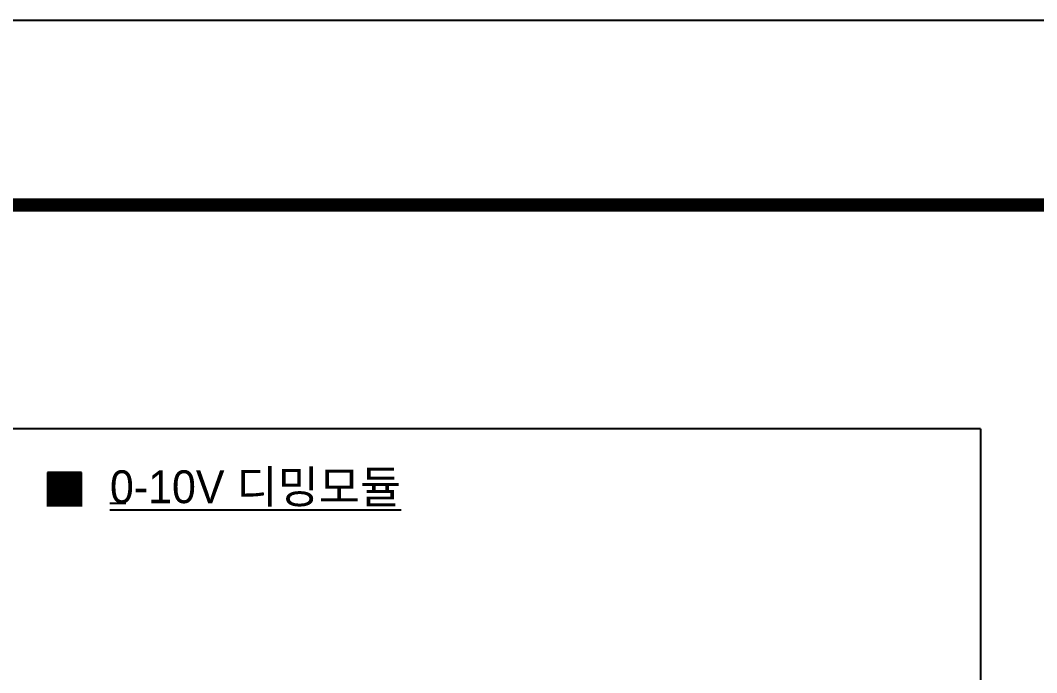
# Model space of a CAD drawing. Header units: millimetres. Extents: x 1282755 to 1285234, y -1758265 to -1757672.
# Drawn here: x 1284795.5 to 1284947, y -1757769.4 to -1757672.3 of the extents above; entities that cross this region are included whole.
import ezdxf

# ---------------------------------------------------------------- set-up
doc = ezdxf.new("R2010")
doc.units = ezdxf.units.MM
for name, color, linetype in [('dimming', 7, 'Continuous'), ('e-sheet', 13, 'Continuous'), ('MR', 7, 'Continuous'), ('SHEET$0$BDR', 4, 'Continuous'), ('SHEET$0$sheet', 3, 'Continuous')]:
    doc.layers.add(name, color=color, linetype=linetype)
doc.styles.add('Du', font='', dxfattribs={"width": 0.8})
doc.styles.get('Du').set_extended_font_data('Dotum')

# ---------------------------------------------------------------- blocks, each defined once
blk = doc.blocks.new('SHEET$0$zw$653F')
at = {"layer": 'Defpoints', "color": 0}
blk.add_lwpolyline([(826.33, 0), (0, 0), (0, -593.1), (826.33, -593.1)], close=True, dxfattribs=at)
at = {"layer": 'SHEET$0$sheet', "const_width": 2}
blk.add_lwpolyline([(27.5, -27.5), (813.83, -27.5), (813.83, -579), (27.5, -579)], close=True, dxfattribs=at)
blk = doc.blocks.new('SHEET$0$미소건축시트')
blk.add_blockref('SHEET$0$zw$653F', (0, 593.1))
blk = doc.blocks.new('SHEET')
at = {"layer": 'SHEET$0$BDR', "xscale": 100, "yscale": 100, "zscale": 100}
blk.add_blockref('SHEET$0$미소건축시트', (1200122, -1758265), dxfattribs=at)

msp = doc.modelspace()

# ---------------------------------------------------------------- linework, layer by layer
at = {"layer": 'dimming', "color": 7}
for p, q in [((1284804.66, -1757739.6), (1284799.58, -1757739.6)), ((1284799.58, -1757739.6), (1284799.58, -1757744.67)), ((1284799.6, -1757744.67), (1284799.6, -1757739.6)), ((1284799.63, -1757744.67), (1284799.63, -1757739.6)), ((1284799.65, -1757744.67), (1284799.65, -1757739.6)), ((1284799.67, -1757744.67), (1284799.67, -1757739.6)), ((1284799.69, -1757744.67), (1284799.69, -1757739.6)), ((1284799.71, -1757744.67), (1284799.71, -1757739.6)), ((1284799.74, -1757744.67), (1284799.74, -1757739.6)), ((1284799.76, -1757744.67), (1284799.76, -1757739.6)), ((1284799.78, -1757744.67), (1284799.78, -1757739.6)), ((1284799.8, -1757744.67), (1284799.8, -1757739.6)), ((1284799.82, -1757744.67), (1284799.82, -1757739.6)), ((1284799.85, -1757744.67), (1284799.85, -1757739.6)), ((1284799.87, -1757744.67), (1284799.87, -1757739.6)), ((1284799.89, -1757744.67), (1284799.89, -1757739.6)), ((1284799.91, -1757744.67), (1284799.91, -1757739.6)), ((1284799.93, -1757744.67), (1284799.93, -1757739.6)), ((1284799.96, -1757744.67), (1284799.96, -1757739.6)), ((1284799.98, -1757744.67), (1284799.98, -1757739.6)), ((1284800, -1757744.67), (1284800, -1757739.6)), ((1284800.02, -1757744.67), (1284800.02, -1757739.6)), ((1284800.04, -1757744.67), (1284800.04, -1757739.6)), ((1284800.07, -1757744.67), (1284800.07, -1757739.6)), ((1284800.09, -1757744.67), (1284800.09, -1757739.6)), ((1284800.11, -1757744.67), (1284800.11, -1757739.6)), ((1284800.13, -1757744.67), (1284800.13, -1757739.6)), ((1284800.16, -1757744.67), (1284800.16, -1757739.6)), ((1284800.18, -1757744.67), (1284800.18, -1757739.6)), ((1284800.2, -1757744.67), (1284800.2, -1757739.6)), ((1284800.22, -1757744.67), (1284800.22, -1757739.6)), ((1284800.24, -1757744.67), (1284800.24, -1757739.6)), ((1284800.27, -1757744.67), (1284800.27, -1757739.6)), ((1284800.29, -1757744.67), (1284800.29, -1757739.6)), ((1284800.31, -1757744.67), (1284800.31, -1757739.6)), ((1284800.33, -1757744.67), (1284800.33, -1757739.6)), ((1284800.35, -1757744.67), (1284800.35, -1757739.6)), ((1284800.38, -1757744.67), (1284800.38, -1757739.6)), ((1284800.4, -1757744.67), (1284800.4, -1757739.6)), ((1284800.42, -1757744.67), (1284800.42, -1757739.6)), ((1284800.44, -1757744.67), (1284800.44, -1757739.6)), ((1284800.46, -1757744.67), (1284800.46, -1757739.6)), ((1284800.49, -1757744.67), (1284800.49, -1757739.6)), ((1284800.51, -1757744.67), (1284800.51, -1757739.6)), ((1284800.53, -1757744.67), (1284800.53, -1757739.6)), ((1284800.55, -1757744.67), (1284800.55, -1757739.6)), ((1284800.57, -1757744.67), (1284800.57, -1757739.6)), ((1284800.6, -1757744.67), (1284800.6, -1757739.6)), ((1284800.62, -1757744.67), (1284800.62, -1757739.6)), ((1284800.64, -1757744.67), (1284800.64, -1757739.6)), ((1284800.66, -1757744.67), (1284800.66, -1757739.6)), ((1284800.69, -1757744.67), (1284800.69, -1757739.6)), ((1284800.71, -1757744.67), (1284800.71, -1757739.6)), ((1284800.73, -1757744.67), (1284800.73, -1757739.6)), ((1284800.75, -1757744.67), (1284800.75, -1757739.6)), ((1284800.77, -1757744.67), (1284800.77, -1757739.6)), ((1284800.8, -1757744.67), (1284800.8, -1757739.6)), ((1284800.82, -1757744.67), (1284800.82, -1757739.6)), ((1284800.84, -1757744.67), (1284800.84, -1757739.6)), ((1284800.86, -1757744.67), (1284800.86, -1757739.6)), ((1284800.88, -1757744.67), (1284800.88, -1757739.6)), ((1284800.91, -1757744.67), (1284800.91, -1757739.6)), ((1284800.93, -1757744.67), (1284800.93, -1757739.6)), ((1284800.95, -1757744.67), (1284800.95, -1757739.6)), ((1284800.97, -1757744.67), (1284800.97, -1757739.6)), ((1284800.99, -1757744.67), (1284800.99, -1757739.6)), ((1284801.02, -1757744.67), (1284801.02, -1757739.6)), ((1284801.04, -1757744.67), (1284801.04, -1757739.6)), ((1284801.06, -1757744.67), (1284801.06, -1757739.6)), ((1284801.08, -1757744.67), (1284801.08, -1757739.6)), ((1284801.1, -1757744.67), (1284801.1, -1757739.6)), ((1284801.13, -1757744.67), (1284801.13, -1757739.6)), ((1284801.15, -1757744.67), (1284801.15, -1757739.6)), ((1284801.17, -1757744.67), (1284801.17, -1757739.6)), ((1284801.19, -1757744.67), (1284801.19, -1757739.6)), ((1284801.21, -1757744.67), (1284801.21, -1757739.6)), ((1284801.24, -1757744.67), (1284801.24, -1757739.6)), ((1284801.26, -1757744.67), (1284801.26, -1757739.6)), ((1284801.28, -1757744.67), (1284801.28, -1757739.6)), ((1284801.3, -1757744.67), (1284801.3, -1757739.6)), ((1284801.33, -1757744.67), (1284801.33, -1757739.6)), ((1284801.35, -1757744.67), (1284801.35, -1757739.6)), ((1284801.37, -1757744.67), (1284801.37, -1757739.6)), ((1284801.39, -1757744.67), (1284801.39, -1757739.6)), ((1284801.41, -1757744.67), (1284801.41, -1757739.6)), ((1284801.44, -1757744.67), (1284801.44, -1757739.6)), ((1284801.46, -1757744.67), (1284801.46, -1757739.6)), ((1284801.48, -1757744.67), (1284801.48, -1757739.6)), ((1284801.5, -1757744.67), (1284801.5, -1757739.6)), ((1284801.52, -1757744.67), (1284801.52, -1757739.6)), ((1284801.55, -1757744.67), (1284801.55, -1757739.6)), ((1284801.57, -1757744.67), (1284801.57, -1757739.6)), ((1284801.59, -1757744.67), (1284801.59, -1757739.6)), ((1284801.61, -1757744.67), (1284801.61, -1757739.6)), ((1284801.63, -1757744.67), (1284801.63, -1757739.6)), ((1284801.66, -1757744.67), (1284801.66, -1757739.6)), ((1284801.68, -1757744.67), (1284801.68, -1757739.6)), ((1284801.7, -1757744.67), (1284801.7, -1757739.6)), ((1284801.72, -1757744.67), (1284801.72, -1757739.6)), ((1284801.74, -1757744.67), (1284801.74, -1757739.6)), ((1284801.77, -1757744.67), (1284801.77, -1757739.6)), ((1284801.79, -1757744.67), (1284801.79, -1757739.6)), ((1284801.81, -1757744.67), (1284801.81, -1757739.6)), ((1284801.83, -1757744.67), (1284801.83, -1757739.6)), ((1284801.86, -1757744.67), (1284801.86, -1757739.6)), ((1284801.88, -1757744.67), (1284801.88, -1757739.6)), ((1284801.9, -1757744.67), (1284801.9, -1757739.6)), ((1284801.92, -1757744.67), (1284801.92, -1757739.6)), ((1284801.94, -1757744.67), (1284801.94, -1757739.6)), ((1284801.97, -1757744.67), (1284801.97, -1757739.6)), ((1284801.99, -1757744.67), (1284801.99, -1757739.6)), ((1284802.01, -1757744.67), (1284802.01, -1757739.6)), ((1284802.03, -1757744.67), (1284802.03, -1757739.6)), ((1284802.05, -1757744.67), (1284802.05, -1757739.6)), ((1284802.08, -1757744.67), (1284802.08, -1757739.6)), ((1284802.1, -1757744.67), (1284802.1, -1757739.6)), ((1284802.12, -1757744.67), (1284802.12, -1757739.6)), ((1284802.14, -1757744.67), (1284802.14, -1757739.6)), ((1284802.16, -1757744.67), (1284802.16, -1757739.6)), ((1284802.19, -1757744.67), (1284802.19, -1757739.6)), ((1284802.21, -1757744.67), (1284802.21, -1757739.6)), ((1284802.23, -1757744.67), (1284802.23, -1757739.6)), ((1284802.25, -1757744.67), (1284802.25, -1757739.6)), ((1284802.27, -1757744.67), (1284802.27, -1757739.6)), ((1284802.3, -1757744.67), (1284802.3, -1757739.6)), ((1284802.32, -1757744.67), (1284802.32, -1757739.6)), ((1284802.34, -1757744.67), (1284802.34, -1757739.6)), ((1284802.36, -1757744.67), (1284802.36, -1757739.6)), ((1284802.39, -1757744.67), (1284802.39, -1757739.6)), ((1284802.41, -1757744.67), (1284802.41, -1757739.6)), ((1284802.43, -1757744.67), (1284802.43, -1757739.6)), ((1284802.45, -1757744.67), (1284802.45, -1757739.6)), ((1284802.47, -1757744.67), (1284802.47, -1757739.6)), ((1284802.5, -1757744.67), (1284802.5, -1757739.6)), ((1284802.52, -1757744.67), (1284802.52, -1757739.6)), ((1284802.54, -1757744.67), (1284802.54, -1757739.6)), ((1284802.56, -1757744.67), (1284802.56, -1757739.6)), ((1284802.58, -1757744.67), (1284802.58, -1757739.6)), ((1284802.61, -1757744.67), (1284802.61, -1757739.6)), ((1284802.63, -1757744.67), (1284802.63, -1757739.6)), ((1284802.65, -1757744.67), (1284802.65, -1757739.6)), ((1284802.67, -1757744.67), (1284802.67, -1757739.6)), ((1284802.69, -1757744.67), (1284802.69, -1757739.6)), ((1284802.72, -1757744.67), (1284802.72, -1757739.6)), ((1284802.74, -1757744.67), (1284802.74, -1757739.6)), ((1284802.76, -1757744.67), (1284802.76, -1757739.6)), ((1284802.78, -1757744.67), (1284802.78, -1757739.6)), ((1284802.8, -1757744.67), (1284802.8, -1757739.6)), ((1284802.83, -1757744.67), (1284802.83, -1757739.6)), ((1284802.85, -1757744.67), (1284802.85, -1757739.6)), ((1284802.87, -1757744.67), (1284802.87, -1757739.6)), ((1284802.89, -1757744.67), (1284802.89, -1757739.6)), ((1284802.91, -1757744.67), (1284802.91, -1757739.6)), ((1284802.94, -1757744.67), (1284802.94, -1757739.6)), ((1284802.96, -1757744.67), (1284802.96, -1757739.6)), ((1284802.98, -1757744.67), (1284802.98, -1757739.6)), ((1284803, -1757744.67), (1284803, -1757739.6)), ((1284803.03, -1757744.67), (1284803.03, -1757739.6)), ((1284803.05, -1757744.67), (1284803.05, -1757739.6)), ((1284803.07, -1757744.67), (1284803.07, -1757739.6)), ((1284803.09, -1757744.67), (1284803.09, -1757739.6)), ((1284803.11, -1757744.67), (1284803.11, -1757739.6)), ((1284803.14, -1757744.67), (1284803.14, -1757739.6)), ((1284803.16, -1757744.67), (1284803.16, -1757739.6)), ((1284803.18, -1757744.67), (1284803.18, -1757739.6)), ((1284803.2, -1757744.67), (1284803.2, -1757739.6)), ((1284803.22, -1757744.67), (1284803.22, -1757739.6)), ((1284803.25, -1757744.67), (1284803.25, -1757739.6)), ((1284803.27, -1757744.67), (1284803.27, -1757739.6)), ((1284803.29, -1757744.67), (1284803.29, -1757739.6)), ((1284803.31, -1757744.67), (1284803.31, -1757739.6)), ((1284803.33, -1757744.67), (1284803.33, -1757739.6)), ((1284803.36, -1757744.67), (1284803.36, -1757739.6)), ((1284803.38, -1757744.67), (1284803.38, -1757739.6)), ((1284803.4, -1757744.67), (1284803.4, -1757739.6)), ((1284803.42, -1757744.67), (1284803.42, -1757739.6)), ((1284803.44, -1757744.67), (1284803.44, -1757739.6)), ((1284803.47, -1757744.67), (1284803.47, -1757739.6)), ((1284803.49, -1757744.67), (1284803.49, -1757739.6)), ((1284803.51, -1757744.67), (1284803.51, -1757739.6)), ((1284803.53, -1757744.67), (1284803.53, -1757739.6)), ((1284803.56, -1757744.67), (1284803.56, -1757739.6)), ((1284803.58, -1757744.67), (1284803.58, -1757739.6)), ((1284803.6, -1757744.67), (1284803.6, -1757739.6)), ((1284803.62, -1757744.67), (1284803.62, -1757739.6)), ((1284803.64, -1757744.67), (1284803.64, -1757739.6)), ((1284803.67, -1757744.67), (1284803.67, -1757739.6)), ((1284803.69, -1757744.67), (1284803.69, -1757739.6)), ((1284803.71, -1757744.67), (1284803.71, -1757739.6)), ((1284803.73, -1757744.67), (1284803.73, -1757739.6)), ((1284803.75, -1757744.67), (1284803.75, -1757739.6)), ((1284803.78, -1757744.67), (1284803.78, -1757739.6)), ((1284803.8, -1757744.67), (1284803.8, -1757739.6)), ((1284803.82, -1757744.67), (1284803.82, -1757739.6)), ((1284803.84, -1757744.67), (1284803.84, -1757739.6)), ((1284803.86, -1757744.67), (1284803.86, -1757739.6)), ((1284803.89, -1757744.67), (1284803.89, -1757739.6)), ((1284803.91, -1757744.67), (1284803.91, -1757739.6)), ((1284803.93, -1757744.67), (1284803.93, -1757739.6)), ((1284803.95, -1757744.67), (1284803.95, -1757739.6)), ((1284803.97, -1757744.67), (1284803.97, -1757739.6)), ((1284804, -1757744.67), (1284804, -1757739.6)), ((1284804.02, -1757744.67), (1284804.02, -1757739.6)), ((1284804.04, -1757744.67), (1284804.04, -1757739.6)), ((1284804.06, -1757744.67), (1284804.06, -1757739.6)), ((1284804.08, -1757744.67), (1284804.08, -1757739.6)), ((1284804.11, -1757744.67), (1284804.11, -1757739.6)), ((1284804.13, -1757744.67), (1284804.13, -1757739.6)), ((1284804.15, -1757744.67), (1284804.15, -1757739.6)), ((1284804.17, -1757744.67), (1284804.17, -1757739.6)), ((1284804.2, -1757744.67), (1284804.2, -1757739.6)), ((1284804.22, -1757744.67), (1284804.22, -1757739.6)), ((1284804.24, -1757744.67), (1284804.24, -1757739.6)), ((1284804.26, -1757744.67), (1284804.26, -1757739.6)), ((1284804.28, -1757744.67), (1284804.28, -1757739.6)), ((1284804.31, -1757744.67), (1284804.31, -1757739.6)), ((1284804.33, -1757744.67), (1284804.33, -1757739.6)), ((1284804.35, -1757744.67), (1284804.35, -1757739.6)), ((1284804.37, -1757744.67), (1284804.37, -1757739.6)), ((1284804.39, -1757744.67), (1284804.39, -1757739.6)), ((1284804.42, -1757744.67), (1284804.42, -1757739.6)), ((1284804.44, -1757744.67), (1284804.44, -1757739.6)), ((1284804.46, -1757744.67), (1284804.46, -1757739.6)), ((1284804.48, -1757744.67), (1284804.48, -1757739.6)), ((1284804.5, -1757744.67), (1284804.5, -1757739.6)), ((1284804.53, -1757744.67), (1284804.53, -1757739.6)), ((1284804.55, -1757744.67), (1284804.55, -1757739.6)), ((1284804.57, -1757744.67), (1284804.57, -1757739.6)), ((1284804.59, -1757744.67), (1284804.59, -1757739.6)), ((1284804.61, -1757744.67), (1284804.61, -1757739.6)), ((1284804.64, -1757744.67), (1284804.64, -1757739.6)), ((1284804.66, -1757744.67), (1284804.66, -1757739.6))]:
    msp.add_line(p, q, dxfattribs=at)
at = {"layer": 'e-sheet'}
msp.add_line((1284808.88, -1757744.17), (1284811.23, -1757744.17), dxfattribs=at)
at = {"layer": 'MR', "color": 2}
for q in [(1284646.27, -1757733.1), (1284938.65, -1757993.91), (1284938.65, -1757863.51)]:
    msp.add_line((1284938.65, -1757733.1), q, dxfattribs=at)
msp.add_lwpolyline([(1284938.65, -1757733.1), (1284938.65, -1757863.51)], dxfattribs=at)

# ---------------------------------------------------------------- block references
at = {"xscale": 0.01, "yscale": 0.01, "zscale": 0.01}
msp.add_blockref('SHEET', (1272406.76, -1740682.7), dxfattribs=at)

# ---------------------------------------------------------------- texts
at = {"layer": 'dimming', "style": 'Du'}
msp.add_text('%%U0-10V 디밍모듈', height=4.8902, dxfattribs=at).set_placement((1284808.88, -1757744.17))

doc.saveas('drawing.dxf')
